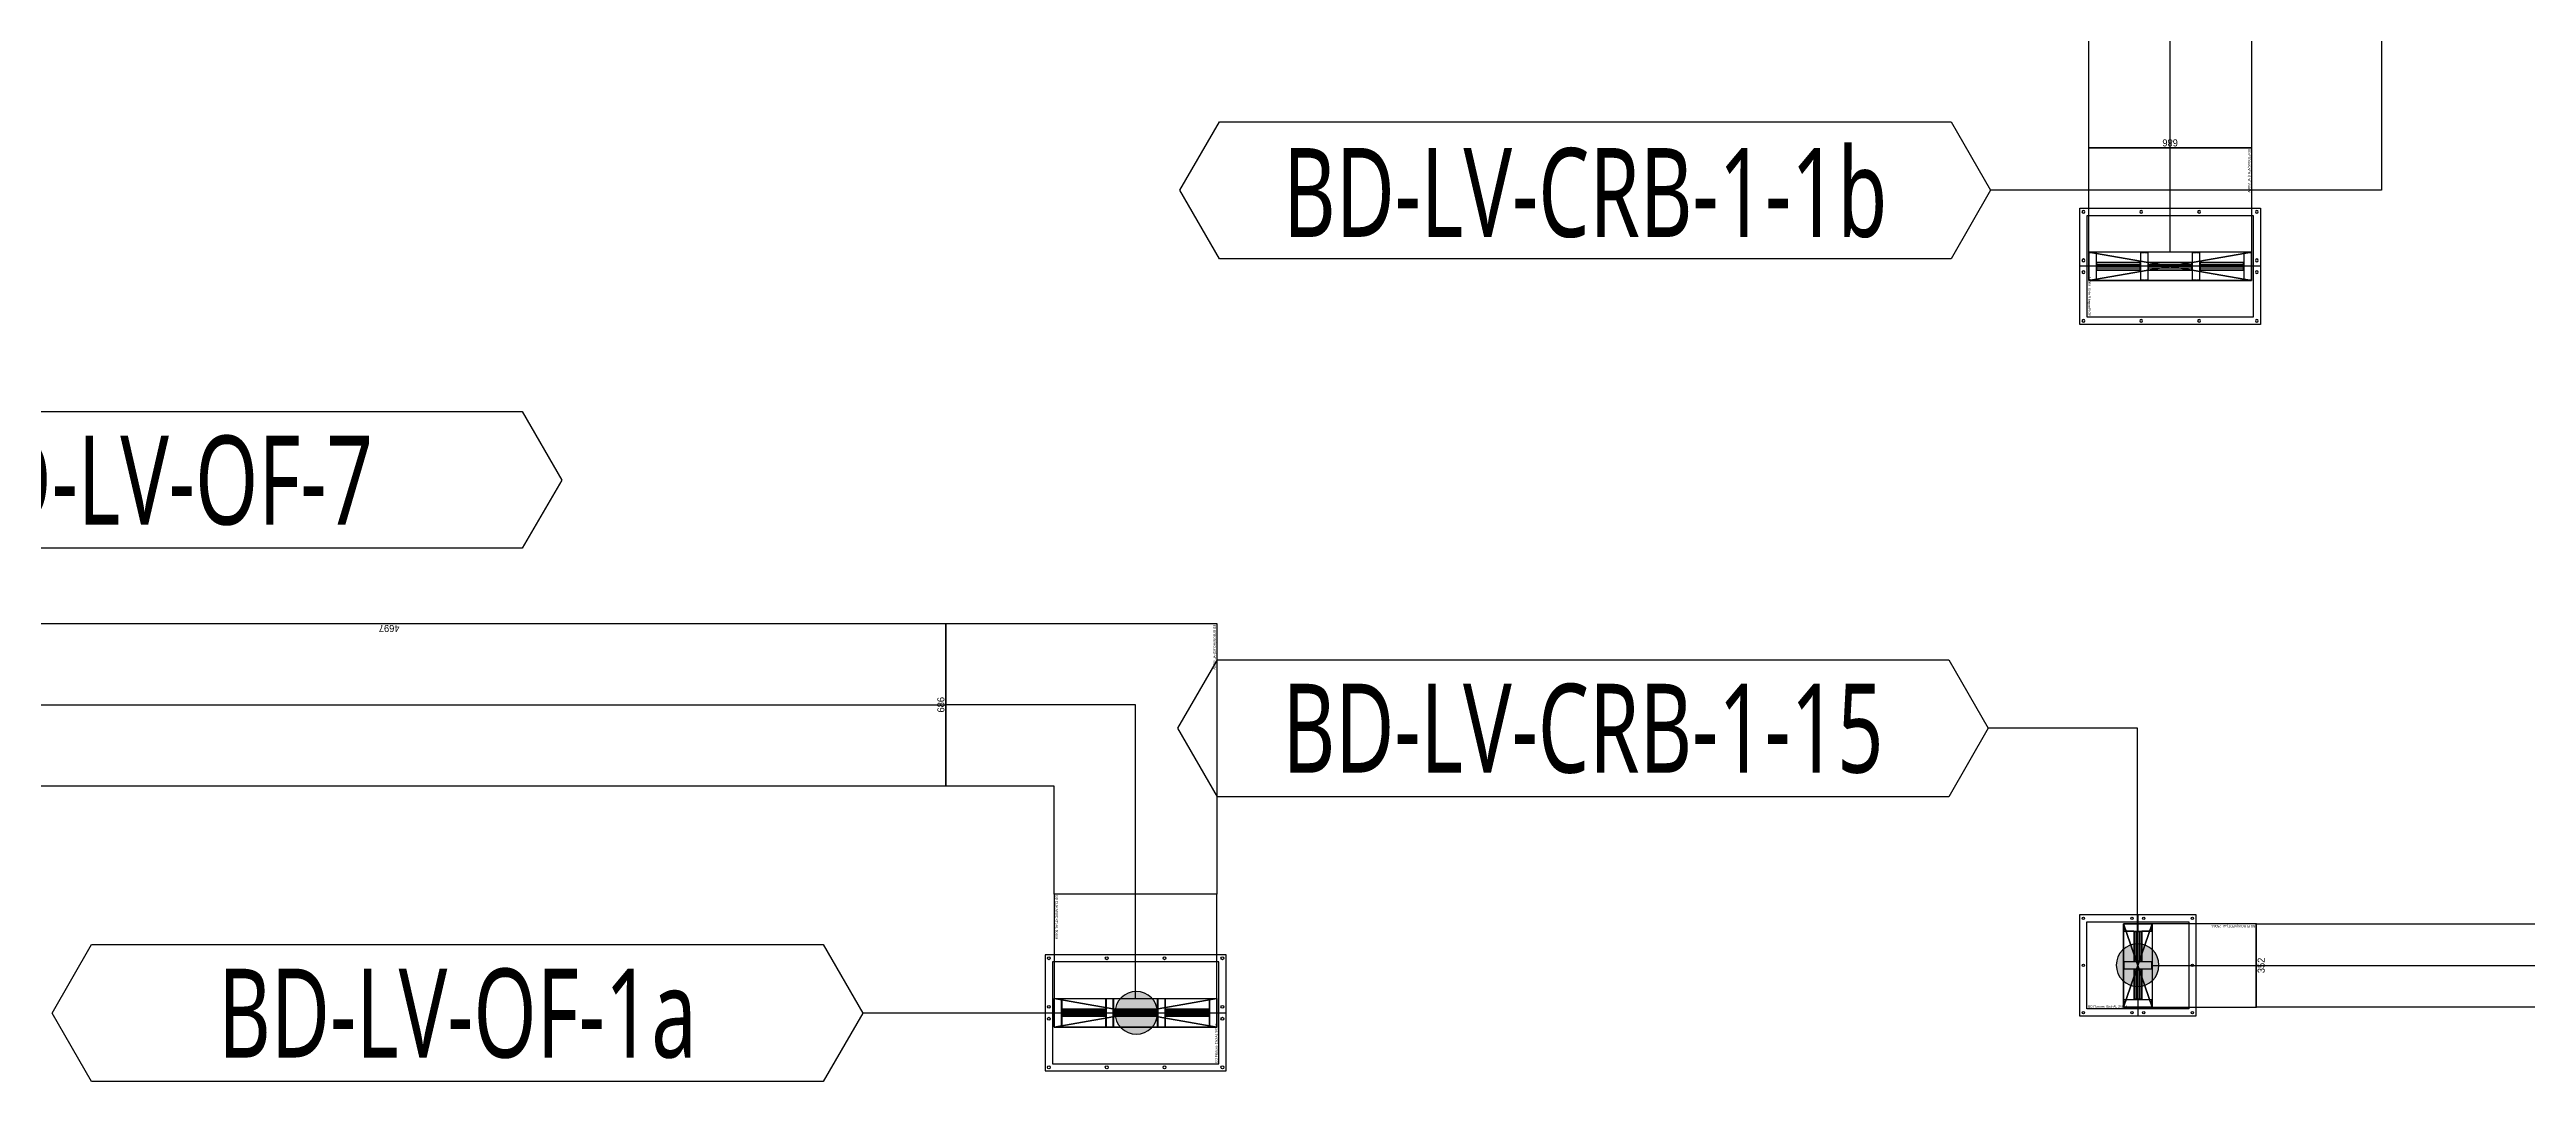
# Model space of a CAD drawing. Header units: millimetres. Extents: x 84228 to 374549, y -351975 to 847575.
# Drawn here: x 117192 to 127638, y -241585 to -237230 of the extents above; entities that cross this region are included whole.
import ezdxf
from ezdxf.enums import TextEntityAlignment as Align

# ---------------------------------------------------------------- set-up
doc = ezdxf.new("R2010")
doc.units = ezdxf.units.MM
doc.header["$LTSCALE"] = 150
doc.layers.get('Defpoints').update_dxf_attribs({"color": 150})
for name, color, linetype in [('-----27 Bus Duct_LV_380-220V', 200, 'Continuous'), ('-----27 Bus Duct_LV_380-220V_UT B', 71, 'Continuous'), ('-----99 Cable Schedule', 2, 'Continuous')]:
    doc.layers.add(name, color=color, linetype=linetype)
doc.styles.add('DH', font='malgun.ttf')
doc.styles.add('ELEC', font='Dotum.ttf')
doc.styles.get("Standard").update_dxf_attribs({"font": 'Dotum.ttf'})
doc.dimstyles.new('전기통신참고용-치수', dxfattribs={"dimscale": 15, "dimtxt": 2, "dimasz": 0, "dimexe": 0, "dimexo": 0, "dimgap": 0.4, "dimtad": 4, "dimdec": 0, "dimzin": 0, "dimdsep": 46, "dimtxsty": 'Standard', "dimblk": 'NONE', "dimcen": 0, "dimse1": 1, "dimse2": 1, "dimsd1": 1, "dimsd2": 1, "dimclrd": 8, "dimclre": 8, "dimclrt": 8, "dimadec": 0, "dimazin": 0, "dimtfac": 1, "dimtdec": 0, "dimtix": 1, "dimtmove": 2, "dimatfit": 0, "dimldrblk": 'NONE', "dimfxl": 2, "dimtolj": 1, "dimtzin": 0, "dimarcsym": 0})

# ---------------------------------------------------------------- blocks, each defined once
blk = doc.blocks.new('*U63')
at = {"color": 0}
blk.add_line((0, 214.5), (0, -214.5), dxfattribs=at)
at = {"color": 1}
for p, q in [((60, 176), (-60, -176)), ((-60, 176), (60, -176))]:
    blk.add_line(p, q, dxfattribs=at)
at = {"color": 0}
for points in [[(245, -214.5), (-245, -214.5), (-245, 214.5), (245, 214.5)], [(215, -183.5), (-215, -183.5), (-215, 183.5), (215, 183.5)]]:
    blk.add_lwpolyline(points, close=True, dxfattribs=at)
at = {"color": 1}
blk.add_lwpolyline([(60, -176), (-60, -176), (-60, 176), (60, 176)], close=True, dxfattribs=at)
for points in [[(-60, 14, -0.41421356), (-58, 16), (-17.2, 16, 0.41421356), (-16.2, 17), (-16.2, 143, 0.41421356), (-17.2, 144), (-58, 144, -0.41421356), (-60, 146), (-60, 176, -0.41421356), (-59, 175), (-59, 146, 0.41421356), (-58, 145), (58, 145, 0.41421356), (59, 146), (59, 175, -0.41421356), (60, 176), (60, 146, -0.41421356), (58, 144), (17.2, 144, 0.41421356), (16.2, 143), (16.2, 17, 0.41421356), (17.2, 16), (58, 16, -0.41421356), (60, 14), (60, 2, -0.41421356), (59, 3), (59, 14, 0.41421356), (58, 15), (-58, 15, 0.41421356), (-59, 14), (-59, 3, -0.41421356), (-60, 2), (-60, 2), (-60, 2), (-60, 2)], [(-15.2, 17), (-15.2, 143, -0.41421356), (-14.2, 144), (14.2, 144, -0.41421356), (15.2, 143), (15.2, 17, -0.41421356), (14.2, 16), (-14.2, 16, -0.41421356)], [(-14.2, 18), (-14.2, 142, -0.41421356), (-13.2, 143), (-8.85, 143, -0.41421356), (-7.85, 142), (-7.85, 18, -0.41421356), (-8.85, 17), (-13.2, 17, -0.41421356)], [(-6.85, 18), (-6.85, 142, -0.41421356), (-5.85, 143), (-1.5, 143, -0.41421356), (-0.5, 142), (-0.5, 18, -0.41421356), (-1.5, 17), (-5.85, 17, -0.41421356)], [(0.5, 18), (0.5, 142, -0.41421356), (1.5, 143), (5.85, 143, -0.41421356), (6.85, 142), (6.85, 18, -0.41421356), (5.85, 17), (1.5, 17, -0.41421356)], [(7.85, 18), (7.85, 142, -0.41421356), (8.85, 143), (13.2, 143, -0.41421356), (14.2, 142), (14.2, 18, -0.41421356), (13.2, 17), (8.85, 17, -0.41421356)], [(-60, -146, -0.41421356), (-58, -144), (-17.2, -144, 0.41421356), (-16.2, -143), (-16.2, -17, 0.41421356), (-17.2, -16), (-58, -16, -0.41421356), (-60, -14), (-60, 0, -0.41421356), (-59, -1), (-59, -14, 0.41421356), (-58, -15), (58, -15, 0.41421356), (59, -14), (59, -1, -0.41421356), (60, 0), (60, -14, -0.41421356), (58, -16), (17.2, -16, 0.41421356), (16.2, -17), (16.2, -143, 0.41421356), (17.2, -144), (58, -144, -0.41421356), (60, -146), (60, -176, -0.41421356), (59, -175), (59, -146, 0.41421356), (58, -145), (-58, -145, 0.41421356), (-59, -146), (-59, -175, -0.41421356), (-60, -176), (-60, -176), (-60, -176), (-60, -176)], [(-15.2, -143), (-15.2, -17, -0.41421356), (-14.2, -16), (14.2, -16, -0.41421356), (15.2, -17), (15.2, -143, -0.41421356), (14.2, -144), (-14.2, -144, -0.41421356)], [(-14.2, -142), (-14.2, -18, -0.41421356), (-13.2, -17), (-8.85, -17, -0.41421356), (-7.85, -18), (-7.85, -142, -0.41421356), (-8.85, -143), (-13.2, -143, -0.41421356)], [(-6.85, -142), (-6.85, -18, -0.41421356), (-5.85, -17), (-1.5, -17, -0.41421356), (-0.5, -18), (-0.5, -142, -0.41421356), (-1.5, -143), (-5.85, -143, -0.41421356)], [(0.5, -142), (0.5, -18, -0.41421356), (1.5, -17), (5.85, -17, -0.41421356), (6.85, -18), (6.85, -142, -0.41421356), (5.85, -143), (1.5, -143, -0.41421356)], [(7.85, -142), (7.85, -18, -0.41421356), (8.85, -17), (13.2, -17, -0.41421356), (14.2, -18), (14.2, -142, -0.41421356), (13.2, -143), (8.85, -143, -0.41421356)]]:
    blk.add_lwpolyline(points, format="xyb", close=True, dxfattribs=at)
at = {"color": 0}
for centre in [(-230, 199), (-25, 199), (25, 199), (230, 199), (-230, 0), (230, 0), (-230, -199), (-25, -199), (25, -199), (230, -199)]:
    blk.add_circle(centre, 5, dxfattribs=at)
at = {"color": 0, "style": 'ELEC'}
blk.add_text('BD Flanged End-AL 2500A', height=10, dxfattribs=at).set_placement((-210, -173.5), align=Align.MIDDLE_LEFT)
blk = doc.blocks.new('*U64')
at = {"color": 1}
for p, q in [((340, 176), (220, -176)), ((220, 176), (340, -176))]:
    blk.add_line(p, q, dxfattribs=at)
at = {"color": 0}
blk.add_lwpolyline([(-220, -176), (220, -176), (220, 176), (-220, 176)], close=True, dxfattribs=at)
blk.add_lwpolyline([(220, -176), (340, -176), (340, 176), (220, 176)], dxfattribs=at)
at = {"color": 1}
for points in [[(220, 14, -0.41421356), (222, 16), (262.8, 16, 0.41421356), (263.8, 17), (263.8, 143, 0.41421356), (262.8, 144), (222, 144, -0.41421356), (220, 146), (220, 176, -0.41421356), (221, 175), (221, 146, 0.41421356), (222, 145), (338, 145, 0.41421356), (339, 146), (339, 175, -0.41421356), (340, 176), (340, 146, -0.41421356), (338, 144), (297.2, 144, 0.41421356), (296.2, 143), (296.2, 17, 0.41421356), (297.2, 16), (338, 16, -0.41421356), (340, 14), (340, 2, -0.41421356), (339, 3), (339, 14, 0.41421356), (338, 15), (222, 15, 0.41421356), (221, 14), (221, 3, -0.41421356), (220, 2), (220, 2), (220, 2), (220, 2)], [(264.8, 17), (264.8, 143, -0.41421356), (265.8, 144), (294.2, 144, -0.41421356), (295.2, 143), (295.2, 17, -0.41421356), (294.2, 16), (265.8, 16, -0.41421356)], [(265.8, 18), (265.8, 142, -0.41421356), (266.8, 143), (271.15, 143, -0.41421356), (272.15, 142), (272.15, 18, -0.41421356), (271.15, 17), (266.8, 17, -0.41421356)], [(273.15, 18), (273.15, 142, -0.41421356), (274.15, 143), (278.5, 143, -0.41421356), (279.5, 142), (279.5, 18, -0.41421356), (278.5, 17), (274.15, 17, -0.41421356)], [(280.5, 18), (280.5, 142, -0.41421356), (281.5, 143), (285.85, 143, -0.41421356), (286.85, 142), (286.85, 18, -0.41421356), (285.85, 17), (281.5, 17, -0.41421356)], [(287.85, 18), (287.85, 142, -0.41421356), (288.85, 143), (293.2, 143, -0.41421356), (294.2, 142), (294.2, 18, -0.41421356), (293.2, 17), (288.85, 17, -0.41421356)], [(220, -146, -0.41421356), (222, -144), (262.8, -144, 0.41421356), (263.8, -143), (263.8, -17, 0.41421356), (262.8, -16), (222, -16, -0.41421356), (220, -14), (220, 0, -0.41421356), (221, -1), (221, -14, 0.41421356), (222, -15), (338, -15, 0.41421356), (339, -14), (339, -1, -0.41421356), (340, 0), (340, -14, -0.41421356), (338, -16), (297.2, -16, 0.41421356), (296.2, -17), (296.2, -143, 0.41421356), (297.2, -144), (338, -144, -0.41421356), (340, -146), (340, -176, -0.41421356), (339, -175), (339, -146, 0.41421356), (338, -145), (222, -145, 0.41421356), (221, -146), (221, -175, -0.41421356), (220, -176), (220, -176), (220, -176), (220, -176)], [(264.8, -143), (264.8, -17, -0.41421356), (265.8, -16), (294.2, -16, -0.41421356), (295.2, -17), (295.2, -143, -0.41421356), (294.2, -144), (265.8, -144, -0.41421356)], [(265.8, -142), (265.8, -18, -0.41421356), (266.8, -17), (271.15, -17, -0.41421356), (272.15, -18), (272.15, -142, -0.41421356), (271.15, -143), (266.8, -143, -0.41421356)], [(273.15, -142), (273.15, -18, -0.41421356), (274.15, -17), (278.5, -17, -0.41421356), (279.5, -18), (279.5, -142, -0.41421356), (278.5, -143), (274.15, -143, -0.41421356)], [(280.5, -142), (280.5, -18, -0.41421356), (281.5, -17), (285.85, -17, -0.41421356), (286.85, -18), (286.85, -142, -0.41421356), (285.85, -143), (281.5, -143, -0.41421356)], [(287.85, -142), (287.85, -18, -0.41421356), (288.85, -17), (293.2, -17, -0.41421356), (294.2, -18), (294.2, -142, -0.41421356), (293.2, -143), (288.85, -143, -0.41421356)]]:
    blk.add_lwpolyline(points, format="xyb", close=True, dxfattribs=at)
blk.add_lwpolyline([(220, 0), (-220, 0)], dxfattribs=at)
at = {"color": 0, "style": 'ELEC'}
blk.add_text('BD ELBOW(VERT)-AL 2500A', height=10, dxfattribs=at).set_placement((-215, -166), align=Align.MIDDLE_LEFT)
blk = doc.blocks.new('*D518')
at = {"layer": 'Defpoints', "color": 0, "transparency": 16777216}
for p in [(0, 6561), (352, 6561), (352, 6561)]:
    blk.add_point(p, dxfattribs=at)
at = {"color": 0, "transparency": 16777216, "insert": (176, 6540), "char_height": 30, "attachment_point": 5}
blk.add_mtext('\\A1;{\\C0;352}', dxfattribs=at)
blk = doc.blocks.new('_None')
blk = doc.blocks.new('*D519')
at = {"layer": 'Defpoints', "color": 0, "transparency": 16777216}
for p in [(352, 6561), (352, 6561), (352, -2780)]:
    blk.add_point(p, dxfattribs=at)
at = {"color": 0, "transparency": 16777216, "insert": (331, 1890), "char_height": 30, "attachment_point": 5, "rotation": 90}
blk.add_mtext('\\A1;{\\C0;9340}', dxfattribs=at)
blk = doc.blocks.new('*D520')
at = {"layer": 'Defpoints', "color": 0, "transparency": 16777216}
for p in [(0, -2780), (352, -2780), (352, -2780)]:
    blk.add_point(p, dxfattribs=at)
at = {"color": 0, "transparency": 16777216, "insert": (176, -2759), "char_height": 30, "attachment_point": 5}
blk.add_mtext('\\A1;{\\C0;352}', dxfattribs=at)
blk = doc.blocks.new('A$C9a0ab699')
h = blk.add_hatch(color=0)
edge = h.paths.add_edge_path()
edge.add_arc((0, 0), 64, 720, 1080, ccw=False)
at = {"color": 0}
blk.add_circle((0, 0), 64, dxfattribs=at)
blk = doc.blocks.new('*U79')
at = {"color": 1}
for p, q in [((60, 343), (-60, -343)), ((-60, 343), (60, -343))]:
    blk.add_line(p, q, dxfattribs=at)
at = {"color": 0}
blk.add_line((0, 381.5), (0, -381.5), dxfattribs=at)
for points in [[(-245, -381.5), (245, -381.5), (245, 381.5), (-245, 381.5)], [(-215, -350.5), (215, -350.5), (215, 350.5), (-215, 350.5)]]:
    blk.add_lwpolyline(points, close=True, dxfattribs=at)
at = {"color": 1}
blk.add_lwpolyline([(60, -343), (-60, -343), (-60, 343), (60, 343)], close=True, dxfattribs=at)
for points in [[(-60, 123, -0.41421356), (-58, 125), (-17.2, 125, 0.41421356), (-16.2, 126), (-16.2, 310, 0.41421356), (-17.2, 311), (-58, 311, -0.41421356), (-60, 313), (-60, 343, -0.41421356), (-59, 342), (-59, 313, 0.41421356), (-58, 312), (58, 312, 0.41421356), (59, 313), (59, 342, -0.41421356), (60, 343), (60, 313, -0.41421356), (58, 311), (17.2, 311, 0.41421356), (16.2, 310), (16.2, 126, 0.41421356), (17.2, 125), (58, 125, -0.41421356), (60, 123), (60, 111, -0.41421356), (59, 112), (59, 123, 0.41421356), (58, 124), (-58, 124, 0.41421356), (-59, 123), (-59, 112, -0.41421356), (-60, 111), (-60, 111), (-60, 111), (-60, 111)], [(-15.2, 126), (-15.2, 310, -0.41421356), (-14.2, 311), (14.2, 311, -0.41421356), (15.2, 310), (15.2, 126, -0.41421356), (14.2, 125), (-14.2, 125, -0.41421356)], [(-14.2, 127), (-14.2, 309, -0.41421356), (-13.2, 310), (-8.85, 310, -0.41421356), (-7.85, 309), (-7.85, 127, -0.41421356), (-8.85, 126), (-13.2, 126, -0.41421356)], [(-6.85, 127), (-6.85, 309, -0.41421356), (-5.85, 310), (-1.5, 310, -0.41421356), (-0.5, 309), (-0.5, 127, -0.41421356), (-1.5, 126), (-5.85, 126, -0.41421356)], [(0.5, 127), (0.5, 309, -0.41421356), (1.5, 310), (5.85, 310, -0.41421356), (6.85, 309), (6.85, 127, -0.41421356), (5.85, 126), (1.5, 126, -0.41421356)], [(7.85, 127), (7.85, 309, -0.41421356), (8.85, 310), (13.2, 310, -0.41421356), (14.2, 309), (14.2, 127, -0.41421356), (13.2, 126), (8.85, 126, -0.41421356)], [(-60, -95, -0.41421356), (-58, -93), (-17.2, -93, 0.41421356), (-16.2, -92), (-16.2, 92, 0.41421356), (-17.2, 93), (-58, 93, -0.41421356), (-60, 95), (-60, 109, -0.41421356), (-59, 108), (-59, 95, 0.41421356), (-58, 94), (58, 94, 0.41421356), (59, 95), (59, 108, -0.41421356), (60, 109), (60, 95, -0.41421356), (58, 93), (17.2, 93, 0.41421356), (16.2, 92), (16.2, -92, 0.41421356), (17.2, -93), (58, -93, -0.41421356), (60, -95), (60, -108, -0.41421356), (59, -107), (59, -95, 0.41421356), (58, -94), (-58, -94, 0.41421356), (-59, -95), (-59, -107, -0.41421356), (-60, -108), (-60, -108), (-60, -108), (-60, -108)], [(-15.2, -92), (-15.2, 92, -0.41421356), (-14.2, 93), (14.2, 93, -0.41421356), (15.2, 92), (15.2, -92, -0.41421356), (14.2, -93), (-14.2, -93, -0.41421356)], [(-14.2, -91), (-14.2, 91, -0.41421356), (-13.2, 92), (-8.85, 92, -0.41421356), (-7.85, 91), (-7.85, -91, -0.41421356), (-8.85, -92), (-13.2, -92, -0.41421356)], [(-6.85, -91), (-6.85, 91, -0.41421356), (-5.85, 92), (-1.5, 92, -0.41421356), (-0.5, 91), (-0.5, -91, -0.41421356), (-1.5, -92), (-5.85, -92, -0.41421356)], [(0.5, -91), (0.5, 91, -0.41421356), (1.5, 92), (5.85, 92, -0.41421356), (6.85, 91), (6.85, -91, -0.41421356), (5.85, -92), (1.5, -92, -0.41421356)], [(7.85, -91), (7.85, 91, -0.41421356), (8.85, 92), (13.2, 92, -0.41421356), (14.2, 91), (14.2, -91, -0.41421356), (13.2, -92), (8.85, -92, -0.41421356)], [(-60, -313, -0.41421356), (-58, -311), (-17.2, -311, 0.41421356), (-16.2, -310), (-16.2, -126, 0.41421356), (-17.2, -125), (-58, -125, -0.41421356), (-60, -123), (-60, -110, -0.41421356), (-59, -111), (-59, -123, 0.41421356), (-58, -124), (58, -124, 0.41421356), (59, -123), (59, -111, -0.41421356), (60, -110), (60, -123, -0.41421356), (58, -125), (17.2, -125, 0.41421356), (16.2, -126), (16.2, -310, 0.41421356), (17.2, -311), (58, -311, -0.41421356), (60, -313), (60, -343, -0.41421356), (59, -342), (59, -313, 0.41421356), (58, -312), (-58, -312, 0.41421356), (-59, -313), (-59, -342, -0.41421356), (-60, -343), (-60, -343), (-60, -343), (-60, -343)], [(-15.2, -310), (-15.2, -126, -0.41421356), (-14.2, -125), (14.2, -125, -0.41421356), (15.2, -126), (15.2, -310, -0.41421356), (14.2, -311), (-14.2, -311, -0.41421356)], [(-14.2, -309), (-14.2, -127, -0.41421356), (-13.2, -126), (-8.85, -126, -0.41421356), (-7.85, -127), (-7.85, -309, -0.41421356), (-8.85, -310), (-13.2, -310, -0.41421356)], [(-6.85, -309), (-6.85, -127, -0.41421356), (-5.85, -126), (-1.5, -126, -0.41421356), (-0.5, -127), (-0.5, -309, -0.41421356), (-1.5, -310), (-5.85, -310, -0.41421356)], [(0.5, -309), (0.5, -127, -0.41421356), (1.5, -126), (5.85, -126, -0.41421356), (6.85, -127), (6.85, -309, -0.41421356), (5.85, -310), (1.5, -310, -0.41421356)], [(7.85, -309), (7.85, -127, -0.41421356), (8.85, -126), (13.2, -126, -0.41421356), (14.2, -127), (14.2, -309, -0.41421356), (13.2, -310), (8.85, -310, -0.41421356)]]:
    blk.add_lwpolyline(points, format="xyb", close=True, dxfattribs=at)
at = {"color": 0}
for centre in [(-230, 366), (-25, 366), (25, 366), (230, 366), (-230, 122), (230, 122), (-230, -122), (230, -122), (-230, -366), (-25, -366), (25, -366), (230, -366)]:
    blk.add_circle(centre, 6, dxfattribs=at)
at = {"color": 0, "style": 'ELEC'}
blk.add_text('BD Flanged End-AL 5000A', height=10, dxfattribs=at).set_placement((-210, -340.5), align=Align.MIDDLE_LEFT)
blk = doc.blocks.new('*U69')
at = {"color": 1}
for p, q in [((340, 343), (220, -343)), ((220, 343), (340, -343))]:
    blk.add_line(p, q, dxfattribs=at)
at = {"color": 0}
blk.add_lwpolyline([(-220, -343), (220, -343), (220, 343), (-220, 343)], close=True, dxfattribs=at)
blk.add_lwpolyline([(220, -343), (340, -343), (340, 343), (220, 343)], dxfattribs=at)
at = {"color": 1}
for points in [[(220, 123, -0.41421356), (222, 125), (262.8, 125, 0.41421356), (263.8, 126), (263.8, 310, 0.41421356), (262.8, 311), (222, 311, -0.41421356), (220, 313), (220, 343, -0.41421356), (221, 342), (221, 313, 0.41421356), (222, 312), (338, 312, 0.41421356), (339, 313), (339, 342, -0.41421356), (340, 343), (340, 313, -0.41421356), (338, 311), (297.2, 311, 0.41421356), (296.2, 310), (296.2, 126, 0.41421356), (297.2, 125), (338, 125, -0.41421356), (340, 123), (340, 111, -0.41421356), (339, 112), (339, 123, 0.41421356), (338, 124), (222, 124, 0.41421356), (221, 123), (221, 112, -0.41421356), (220, 111), (220, 111), (220, 111), (220, 111)], [(264.8, 126), (264.8, 310, -0.41421356), (265.8, 311), (294.2, 311, -0.41421356), (295.2, 310), (295.2, 126, -0.41421356), (294.2, 125), (265.8, 125, -0.41421356)], [(265.8, 127), (265.8, 309, -0.41421356), (266.8, 310), (271.15, 310, -0.41421356), (272.15, 309), (272.15, 127, -0.41421356), (271.15, 126), (266.8, 126, -0.41421356)], [(273.15, 127), (273.15, 309, -0.41421356), (274.15, 310), (278.5, 310, -0.41421356), (279.5, 309), (279.5, 127, -0.41421356), (278.5, 126), (274.15, 126, -0.41421356)], [(280.5, 127), (280.5, 309, -0.41421356), (281.5, 310), (285.85, 310, -0.41421356), (286.85, 309), (286.85, 127, -0.41421356), (285.85, 126), (281.5, 126, -0.41421356)], [(287.85, 127), (287.85, 309, -0.41421356), (288.85, 310), (293.2, 310, -0.41421356), (294.2, 309), (294.2, 127, -0.41421356), (293.2, 126), (288.85, 126, -0.41421356)], [(220, -95, -0.41421356), (222, -93), (262.8, -93, 0.41421356), (263.8, -92), (263.8, 92, 0.41421356), (262.8, 93), (222, 93, -0.41421356), (220, 95), (220, 109, -0.41421356), (221, 108), (221, 95, 0.41421356), (222, 94), (338, 94, 0.41421356), (339, 95), (339, 108, -0.41421356), (340, 109), (340, 95, -0.41421356), (338, 93), (297.2, 93, 0.41421356), (296.2, 92), (296.2, -92, 0.41421356), (297.2, -93), (338, -93, -0.41421356), (340, -95), (340, -108, -0.41421356), (339, -107), (339, -95, 0.41421356), (338, -94), (222, -94, 0.41421356), (221, -95), (221, -107, -0.41421356), (220, -108), (220, -108), (220, -108), (220, -108)], [(264.8, -92), (264.8, 92, -0.41421356), (265.8, 93), (294.2, 93, -0.41421356), (295.2, 92), (295.2, -92, -0.41421356), (294.2, -93), (265.8, -93, -0.41421356)], [(265.8, -91), (265.8, 91, -0.41421356), (266.8, 92), (271.15, 92, -0.41421356), (272.15, 91), (272.15, -91, -0.41421356), (271.15, -92), (266.8, -92, -0.41421356)], [(273.15, -91), (273.15, 91, -0.41421356), (274.15, 92), (278.5, 92, -0.41421356), (279.5, 91), (279.5, -91, -0.41421356), (278.5, -92), (274.15, -92, -0.41421356)], [(280.5, -91), (280.5, 91, -0.41421356), (281.5, 92), (285.85, 92, -0.41421356), (286.85, 91), (286.85, -91, -0.41421356), (285.85, -92), (281.5, -92, -0.41421356)], [(287.85, -91), (287.85, 91, -0.41421356), (288.85, 92), (293.2, 92, -0.41421356), (294.2, 91), (294.2, -91, -0.41421356), (293.2, -92), (288.85, -92, -0.41421356)], [(220, -313, -0.41421356), (222, -311), (262.8, -311, 0.41421356), (263.8, -310), (263.8, -126, 0.41421356), (262.8, -125), (222, -125, -0.41421356), (220, -123), (220, -110, -0.41421356), (221, -111), (221, -123, 0.41421356), (222, -124), (338, -124, 0.41421356), (339, -123), (339, -111, -0.41421356), (340, -110), (340, -123, -0.41421356), (338, -125), (297.2, -125, 0.41421356), (296.2, -126), (296.2, -310, 0.41421356), (297.2, -311), (338, -311, -0.41421356), (340, -313), (340, -343, -0.41421356), (339, -342), (339, -313, 0.41421356), (338, -312), (222, -312, 0.41421356), (221, -313), (221, -342, -0.41421356), (220, -343), (220, -343), (220, -343), (220, -343)], [(264.8, -310), (264.8, -126, -0.41421356), (265.8, -125), (294.2, -125, -0.41421356), (295.2, -126), (295.2, -310, -0.41421356), (294.2, -311), (265.8, -311, -0.41421356)], [(265.8, -309), (265.8, -127, -0.41421356), (266.8, -126), (271.15, -126, -0.41421356), (272.15, -127), (272.15, -309, -0.41421356), (271.15, -310), (266.8, -310, -0.41421356)], [(273.15, -309), (273.15, -127, -0.41421356), (274.15, -126), (278.5, -126, -0.41421356), (279.5, -127), (279.5, -309, -0.41421356), (278.5, -310), (274.15, -310, -0.41421356)], [(280.5, -309), (280.5, -127, -0.41421356), (281.5, -126), (285.85, -126, -0.41421356), (286.85, -127), (286.85, -309, -0.41421356), (285.85, -310), (281.5, -310, -0.41421356)], [(287.85, -309), (287.85, -127, -0.41421356), (288.85, -126), (293.2, -126, -0.41421356), (294.2, -127), (294.2, -309, -0.41421356), (293.2, -310), (288.85, -310, -0.41421356)]]:
    blk.add_lwpolyline(points, format="xyb", close=True, dxfattribs=at)
blk.add_lwpolyline([(220, 0), (-220, 0)], dxfattribs=at)
at = {"color": 0, "style": 'ELEC'}
blk.add_text('BD ELBOW(VERT)-AL 5000A', height=10, dxfattribs=at).set_placement((-215, -333), align=Align.MIDDLE_LEFT)
blk = doc.blocks.new('*U74')
at = {"color": 0}
blk.add_lwpolyline([(-343, -343), (800, -343), (800, 343), (343, 343), (343, 800), (-343, 800)], close=True, dxfattribs=at)
at = {"color": 1}
blk.add_lwpolyline([(800, 0), (0, 0), (0, 800)], dxfattribs=at)
at = {"color": 0, "style": 'ELEC'}
blk.add_text('BD ELBOW(HORIZ)-AL 5000A', height=10, dxfattribs=at).set_placement((-338, -333), align=Align.MIDDLE_LEFT)
blk = doc.blocks.new('*D526')
at = {"layer": 'Defpoints', "color": 0, "transparency": 16777216}
for p in [(0, 2274), (686, 2274), (686, 2274)]:
    blk.add_point(p, dxfattribs=at)
at = {"color": 0, "transparency": 16777216, "insert": (343, 2253), "char_height": 30, "attachment_point": 5}
blk.add_mtext('\\A1;{\\C0;686}', dxfattribs=at)
blk = doc.blocks.new('*D527')
at = {"layer": 'Defpoints', "color": 0, "transparency": 16777216}
for p in [(686, 2274), (686, 2274), (686, -2422)]:
    blk.add_point(p, dxfattribs=at)
at = {"color": 0, "transparency": 16777216, "insert": (665, -74), "char_height": 30, "attachment_point": 5, "rotation": 90}
blk.add_mtext('\\A1;{\\C0;4697}', dxfattribs=at)
blk = doc.blocks.new('*D528')
at = {"layer": 'Defpoints', "color": 0, "transparency": 16777216}
for p in [(0, -2422), (686, -2422), (686, -2422)]:
    blk.add_point(p, dxfattribs=at)
at = {"color": 0, "transparency": 16777216, "insert": (343, -2401), "char_height": 30, "attachment_point": 5}
blk.add_mtext('\\A1;{\\C0;686}', dxfattribs=at)
blk = doc.blocks.new('*D590')
at = {"layer": 'Defpoints', "color": 0, "transparency": 16777216}
for p in [(0, 45395), (686, 45395), (686, 45395)]:
    blk.add_point(p, dxfattribs=at)
at = {"color": 0, "transparency": 16777216, "insert": (343, 45374), "char_height": 30, "attachment_point": 5}
blk.add_mtext('\\A1;{\\C0;686}', dxfattribs=at)
blk = doc.blocks.new('*D591')
at = {"layer": 'Defpoints', "color": 0, "transparency": 16777216}
for p in [(686, 45395), (686, 45395), (686, 38756)]:
    blk.add_point(p, dxfattribs=at)
at = {"color": 0, "transparency": 16777216, "insert": (665, 42075), "char_height": 30, "attachment_point": 5, "rotation": 90}
blk.add_mtext('\\A1;{\\C0;6640}', dxfattribs=at)
blk = doc.blocks.new('*D592')
at = {"layer": 'Defpoints', "color": 0, "transparency": 16777216}
for p in [(0, 38756), (686, 38756), (686, 38756)]:
    blk.add_point(p, dxfattribs=at)
at = {"color": 0, "transparency": 16777216, "insert": (343, 38777), "char_height": 30, "attachment_point": 5}
blk.add_mtext('\\A1;{\\C0;686}', dxfattribs=at)
blk = doc.blocks.new('*U517')
at = {"color": 1}
blk.add_line((176, 6560.7), (176, -2779.8), dxfattribs=at)
at = {"color": 0}
blk.add_lwpolyline([(352, -2779.8), (0, -2779.8), (0, 6560.7), (352, 6560.7)], close=True, dxfattribs=at)
for base, p1, p2, override, picture, middle in [((352, 6560.7), (0, 6560.7), (352, 6560.7), {"dimtxsty": 'Standard', "dimclrd": 0, "dimclre": 0, "dimclrt": 0}, '*D518', (176, 6539.7)), ((352, -2779.8), (0, -2779.8), (352, -2779.8), {"dimtad": 1, "dimtxsty": 'Standard', "dimclrd": 0, "dimclre": 0, "dimclrt": 0}, '*D520', (176, -2758.8))]:
    dim = blk.add_linear_dim(base=base, p1=p1, p2=p2, text='{\\C0;<>}', dimstyle='전기통신참고용-치수', override=override, dxfattribs=at)
    dim.commit()
    dim.dimension.update_dxf_attribs({"geometry": picture, "text_midpoint": middle})
dim = blk.add_linear_dim(base=(352, 6560.7004777), p1=(352, -2779.7995223), p2=(352, 6560.7004777), angle=90, text='{\\C0;<>}', dimstyle='전기통신참고용-치수', override={"dimtad": 1, "dimtxsty": 'Standard', "dimclrd": 0, "dimclre": 0, "dimclrt": 0}, dxfattribs=at)
dim.commit()
dim.dimension.update_dxf_attribs({"geometry": '*D519', "text_midpoint": (330.9796472, 1890.4504777)})
blk = doc.blocks.new('*U525')
at = {"color": 1}
blk.add_line((343, 2274.2), (343, -2422.3), dxfattribs=at)
at = {"color": 0}
blk.add_lwpolyline([(686, -2422.3), (0, -2422.3), (0, 2274.2), (686, 2274.2)], close=True, dxfattribs=at)
for base, p1, p2, override, picture, middle in [((686, 2274.2), (0, 2274.2), (686, 2274.2), {"dimtxsty": 'Standard', "dimclrd": 0, "dimclre": 0, "dimclrt": 0}, '*D526', (343, 2253.2)), ((686, -2422.3), (0, -2422.3), (686, -2422.3), {"dimtad": 1, "dimtxsty": 'Standard', "dimclrd": 0, "dimclre": 0, "dimclrt": 0}, '*D528', (343, -2401.3))]:
    dim = blk.add_linear_dim(base=base, p1=p1, p2=p2, text='{\\C0;<>}', dimstyle='전기통신참고용-치수', override=override, dxfattribs=at)
    dim.commit()
    dim.dimension.update_dxf_attribs({"geometry": picture, "text_midpoint": middle})
dim = blk.add_linear_dim(base=(686, 2274.2004777), p1=(686, -2422.2995223), p2=(686, 2274.2004777), angle=90, text='{\\C0;<>}', dimstyle='전기통신참고용-치수', override={"dimtad": 1, "dimtxsty": 'Standard', "dimclrd": 0, "dimclre": 0, "dimclrt": 0}, dxfattribs=at)
dim.commit()
dim.dimension.update_dxf_attribs({"geometry": '*D527', "text_midpoint": (664.9796472, -74.0495223)})
blk = doc.blocks.new('*U589')
at = {"color": 1}
blk.add_line((343, 45395.4), (343, 38755.5), dxfattribs=at)
at = {"color": 0}
blk.add_lwpolyline([(686, 38755.5), (0, 38755.5), (0, 45395.4), (686, 45395.4)], close=True, dxfattribs=at)
for base, p1, p2, override, picture, middle in [((686, 45395.4), (0, 45395.4), (686, 45395.4), {"dimtxsty": 'Standard', "dimclrd": 0, "dimclre": 0, "dimclrt": 0}, '*D590', (343, 45374.4)), ((686, 38755.5), (0, 38755.5), (686, 38755.5), {"dimtad": 1, "dimtxsty": 'Standard', "dimclrd": 0, "dimclre": 0, "dimclrt": 0}, '*D592', (343, 38776.6))]:
    dim = blk.add_linear_dim(base=base, p1=p1, p2=p2, text='{\\C0;<>}', dimstyle='전기통신참고용-치수', override=override, dxfattribs=at)
    dim.commit()
    dim.dimension.update_dxf_attribs({"geometry": picture, "text_midpoint": middle})
dim = blk.add_linear_dim(base=(686, 45395.4), p1=(686, 38755.5), p2=(686, 45395.4), angle=90, text='{\\C0;<>}', dimstyle='전기통신참고용-치수', override={"dimtad": 1, "dimtxsty": 'Standard', "dimclrd": 0, "dimclre": 0, "dimclrt": 0}, dxfattribs=at)
dim.commit()
dim.dimension.update_dxf_attribs({"geometry": '*D591', "text_midpoint": (665, 42075.5)})

msp = doc.modelspace()

# ---------------------------------------------------------------- linework, layer by layer
at = {"layer": '-----99 Cable Schedule', "color": 1, "elevation": 0}
for points in [[(127027, -236824), (127027, -237824), (125377, -237824)], [(125998, -241094), (125998, -240094), (125368, -240094)]]:
    msp.add_lwpolyline(points, dxfattribs=at)
for points in [[(125211, -237536), (125377, -237824), (125211, -238113), (122126, -238113), (121959, -237824), (122126, -237536)], [(119185, -238758), (119352, -239047), (119185, -239335), (116100, -239335), (115933, -239047), (116100, -238758)], [(125202, -239806), (125368, -240094), (125202, -240383), (122117, -240383), (121950, -240094), (122117, -239806)]]:
    msp.add_lwpolyline(points, close=True, dxfattribs=at)
at = {"layer": '-----99 Cable Schedule', "color": 1}
msp.add_lwpolyline([(120454, -241007), (120621, -241296), (120454, -241585), (117369, -241585), (117202, -241296), (117369, -241007)], close=True, dxfattribs=at)
msp.add_lwpolyline([(121772, -241296), (120621, -241296)], dxfattribs=at)

# ---------------------------------------------------------------- block references
at = {"layer": '-----27 Bus Duct_LV_380-220V'}
for name, p, rotation in [('*U525', (118550, -240338), 89.99999999999997), ('*U69', (121772, -241015), 270), ('*U64', (126279, -241095), 180), ('*U517', (133059, -241271), 89.99999999999997), ('*U79', (121772, -241295), 89.99999999999999)]:
    msp.add_blockref(name, p, dxfattribs=dict(at, rotation=rotation))
at = {"layer": '-----27 Bus Duct_LV_380-220V', "xscale": -1, "rotation": 90}
msp.add_blockref('*U74', (121772, -239995), dxfattribs=at)
at = {"layer": '-----27 Bus Duct_LV_380-220V'}
msp.add_blockref('*U63', (125999, -241095), dxfattribs=at)
at = {"layer": '-----27 Bus Duct_LV_380-220V_UT B', "rotation": 180}
msp.add_blockref('*U589', (126478, -192250), dxfattribs=at)
at = {"layer": '-----27 Bus Duct_LV_380-220V_UT B', "xscale": -1}
for name, p, rotation in [('*U69', (126135, -237865), 90), ('*U79', (126135, -238145), 270)]:
    msp.add_blockref(name, p, dxfattribs=dict(at, rotation=rotation))
at = {"layer": '-----99 Cable Schedule', "color": 1, "xscale": -1.40625, "yscale": 1.40625, "zscale": 1.40625, "rotation": 270}
for p in [(125998, -241094), (121775, -241295)]:
    msp.add_blockref('A$C9a0ab699', p, dxfattribs=at)

# ---------------------------------------------------------------- texts
at = {"layer": '-----99 Cable Schedule', "color": 2, "style": 'DH', "width": 0.7}
for s, p in [('BD-LV-CRB-1-1b', (123668, -237824)), ('BD-LV-OF-7', (117642, -239047)), ('BD-LV-CRB-1-15', (123659, -240094)), ('BD-LV-OF-1a', (118912, -241296))]:
    msp.add_text(s, height=375, dxfattribs=at).set_placement(p, align=Align.MIDDLE)

doc.saveas('drawing.dxf')
